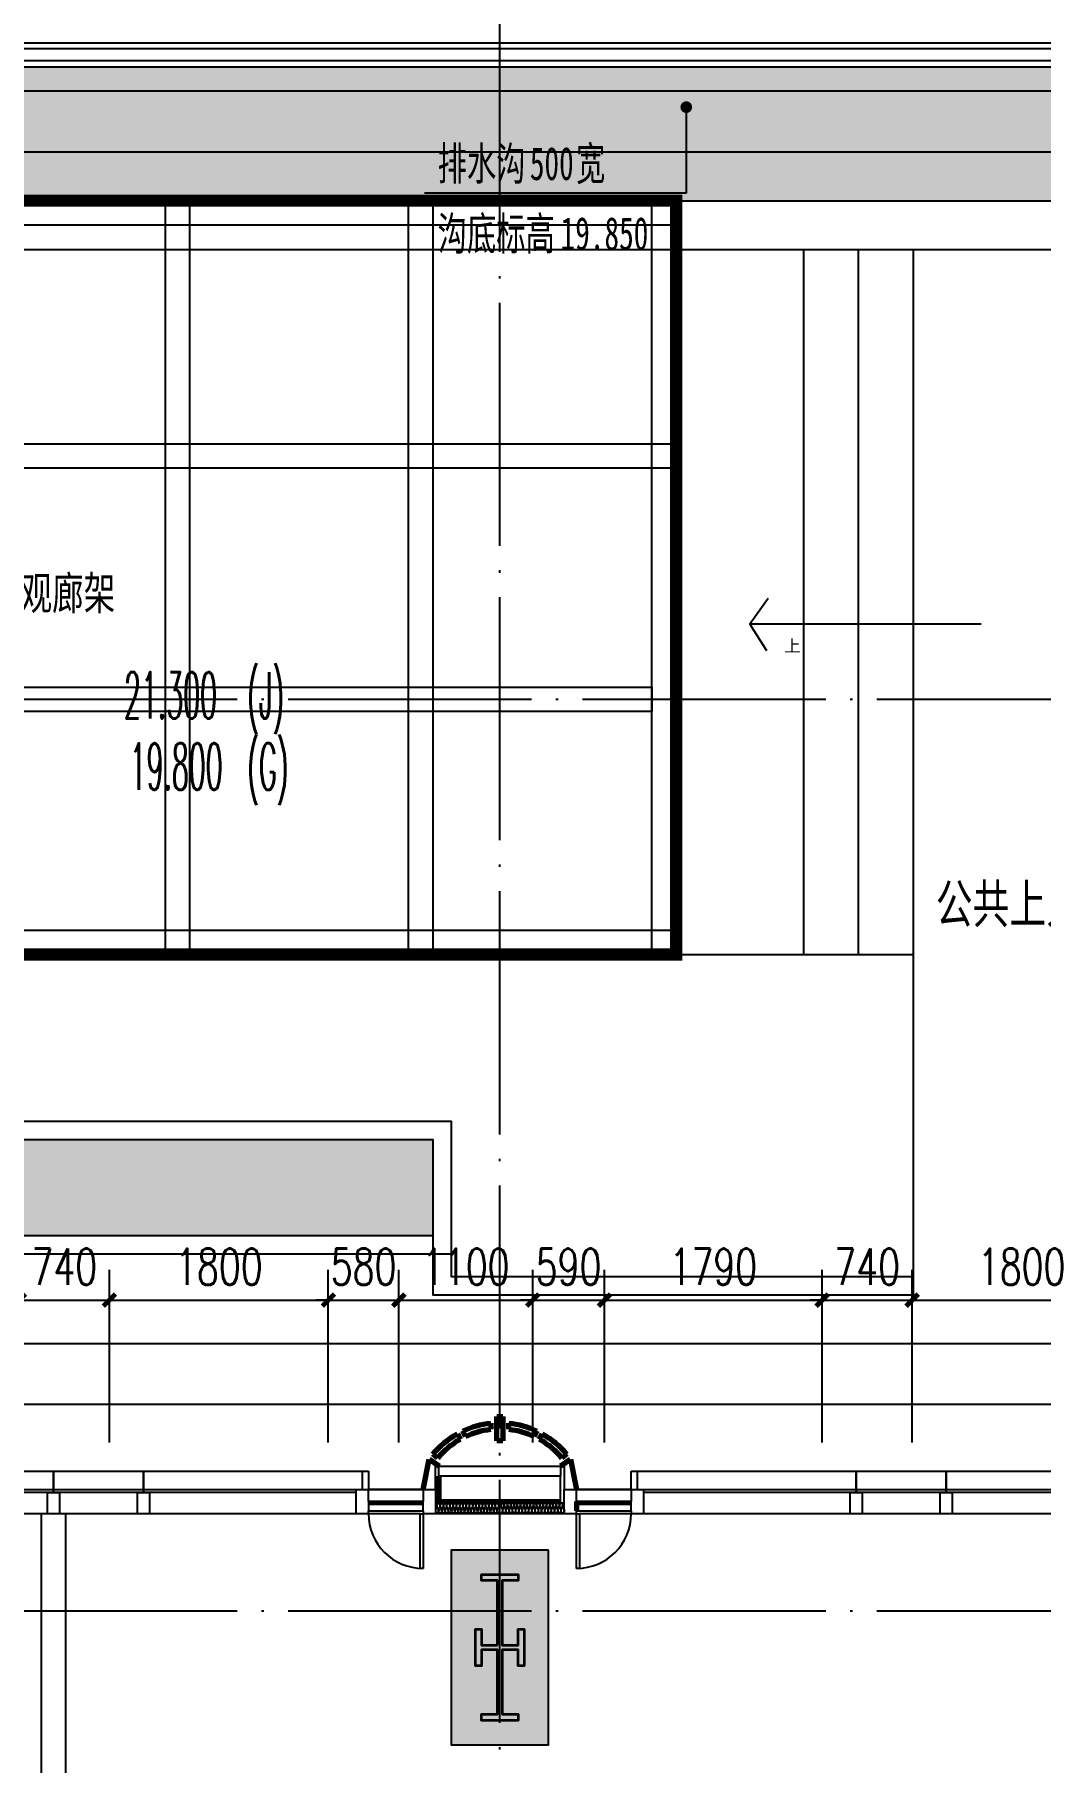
# Model space of a CAD drawing. Header units: millimetres. Extents: x 11476074 to 24729458, y -1239991 to 2813188.
# Drawn here: x 12567572 to 12575841, y 405867 to 420080 of the extents above; entities that cross this region are included whole.
import ezdxf

# ---------------------------------------------------------------- set-up
doc = ezdxf.new("R2010")
doc.units = ezdxf.units.MM
doc.header["$LTSCALE"] = 1000
doc.linetypes.add('DOTE', pattern=[2.42, 2, -0.2, 0.02, -0.2])
for name, color, linetype in [('20220819景观提资', 11, 'Continuous'), ('A-ANNO-DIMS', 3, 'Continuous'), ('A-ANNO-TEXT', 7, 'Continuous'), ('A-AXIS', 18, 'DOTE'), ('A-DETL-0001', 1, 'Continuous'), ('A-GLAZ', 4, 'Continuous'), ('A-WALL', 5, 'Continuous'), ('AXIS', 3, 'Continuous'), ('G-RCZ-CONLine', 5, 'Continuous'), ('HZHZNEWPLOTLAYER#@$TT', 7, 'Continuous'), ('PUB_HATCH', 8, 'Continuous'), ('PUB_TEXT', 7, 'Continuous'), ('排水沟', 133, 'Continuous')]:
    doc.layers.add(name, color=color, linetype=linetype)
for name, color, linetype, lineweight in [('A-GENM', 2, 'Continuous', 70), ('A-GENM-PROJ', 2, 'Continuous', 25), ('A-GLAZ-PROJ', 2, 'Continuous', 25), ('钢柱', 51, 'Continuous', 35)]:
    doc.layers.add(name, color=color, linetype=linetype, lineweight=lineweight)
doc.styles.add('_TCH_DIM', font='SIMPLEX.shx', dxfattribs={"width": 0.6, "bigfont": 'GBCBIG.shx'})
doc.styles.add('_TCH_DIM_T3', font='SIMPLEX', dxfattribs={"width": 0.705882, "bigfont": 'GBCBIG'})
doc.styles.add('Microsoft YaHei', font='', dxfattribs={"height": 500})
doc.styles.add('TITXV', font='', dxfattribs={"width": 0.7})
doc.styles.add('宋体', font='', dxfattribs={"width": 0.65})
doc.styles.get('Microsoft YaHei').set_extended_font_data('Microsoft YaHei')
doc.styles.get('TITXV').set_extended_font_data('SimSun')
doc.styles.get('宋体').set_extended_font_data('SimSun')
doc.dimstyles.new('_TCH_ARCH&&100', dxfattribs={"dimtxt": 297.5, "dimasz": 100, "dimexe": 250, "dimexo": 300, "dimgap": 126.25, "dimtad": 1, "dimdec": 0, "dimzin": 0, "dimdsep": 46, "dimtxsty": '_TCH_DIM_T3', "dimblk": 'ARCHTICK', "dimcen": 0.09, "dimclrt": 7, "dimazin": 2, "dimtfac": 1, "dimtdec": 0, "dimtix": 1, "dimtmove": 2, "dimatfit": 3, "dimfxl": 0, "dimtolj": 1, "dimtzin": 0, "dimarcsym": 0})

# ---------------------------------------------------------------- blocks, each defined once
blk = doc.blocks.new('_ArchTick')
at = {"color": 0, "linetype": 'ByBlock', "const_width": 0.4}
blk.add_lwpolyline([(-0.5, -0.5), (0.5, 0.5)], dxfattribs=at)
blk = doc.blocks.new('*D5862')
at = {"layer": 'A-ANNO-DIMS', "color": 0, "lineweight": -2, "transparency": 16777216}
for p, q in [((12567727, 710904), (12567727, 712326)), ((12568467, 710904), (12568467, 712326)), ((12567727, 712076), (12567627, 712076)), ((12567727, 712076), (12568467, 712076)), ((12568467, 712076), (12568567, 712076))]:
    blk.add_line(p, q, dxfattribs=at)
at = {"layer": 'Defpoints', "color": 0, "transparency": 16777216}
for p in [(12568467, 712076), (12567727, 710604), (12568467, 710604)]:
    blk.add_point(p, dxfattribs=at)
at = {"layer": 'A-ANNO-DIMS', "color": 0, "lineweight": -2, "transparency": 16777216, "xscale": 100, "yscale": 100, "zscale": 100}
blk.add_blockref('_ArchTick', (12567727, 712076), dxfattribs=at)
at = {"layer": 'A-ANNO-DIMS', "color": 0, "lineweight": -2, "transparency": 16777216, "xscale": 100, "yscale": 100, "zscale": 100, "rotation": 180}
blk.add_blockref('_ArchTick', (12568467, 712076), dxfattribs=at)
at = {"layer": 'A-ANNO-DIMS', "color": 7, "transparency": 16777216, "insert": (12568097, 712351), "char_height": 297.5, "attachment_point": 5, "style": '_TCH_DIM_T3'}
blk.add_mtext('\\A1;740', dxfattribs=at)
blk = doc.blocks.new('*D5863')
at = {"layer": 'A-ANNO-DIMS', "color": 0, "lineweight": -2, "transparency": 16777216}
for p, q in [((12568467, 710904), (12568467, 712326)), ((12570267, 710904), (12570267, 712326)), ((12568467, 712076), (12570267, 712076))]:
    blk.add_line(p, q, dxfattribs=at)
at = {"layer": 'Defpoints', "color": 0, "transparency": 16777216}
for p in [(12570267, 712076), (12568467, 710604), (12570267, 710604)]:
    blk.add_point(p, dxfattribs=at)
at = {"layer": 'A-ANNO-DIMS', "color": 0, "lineweight": -2, "transparency": 16777216, "xscale": 100, "yscale": 100, "zscale": 100, "rotation": 180}
blk.add_blockref('_ArchTick', (12568467, 712076), dxfattribs=at)
at = {"layer": 'A-ANNO-DIMS', "color": 0, "lineweight": -2, "transparency": 16777216, "xscale": 100, "yscale": 100, "zscale": 100}
blk.add_blockref('_ArchTick', (12570267, 712076), dxfattribs=at)
at = {"layer": 'A-ANNO-DIMS', "color": 7, "transparency": 16777216, "insert": (12569367, 712351), "char_height": 297.5, "attachment_point": 5, "style": '_TCH_DIM_T3'}
blk.add_mtext('\\A1;1800', dxfattribs=at)
blk = doc.blocks.new('*D5864')
at = {"layer": 'A-ANNO-DIMS', "color": 0, "lineweight": -2, "transparency": 16777216}
for p, q in [((12570267, 710904), (12570267, 712326)), ((12570847, 710904), (12570847, 712326)), ((12570267, 712076), (12570167, 712076)), ((12570267, 712076), (12570847, 712076)), ((12570847, 712076), (12570947, 712076))]:
    blk.add_line(p, q, dxfattribs=at)
at = {"layer": 'Defpoints', "color": 0, "transparency": 16777216}
for p in [(12570847, 712076), (12570267, 710604), (12570847, 710604)]:
    blk.add_point(p, dxfattribs=at)
at = {"layer": 'A-ANNO-DIMS', "color": 0, "lineweight": -2, "transparency": 16777216, "xscale": 100, "yscale": 100, "zscale": 100}
blk.add_blockref('_ArchTick', (12570267, 712076), dxfattribs=at)
at = {"layer": 'A-ANNO-DIMS', "color": 0, "lineweight": -2, "transparency": 16777216, "xscale": 100, "yscale": 100, "zscale": 100, "rotation": 180}
blk.add_blockref('_ArchTick', (12570847, 712076), dxfattribs=at)
at = {"layer": 'A-ANNO-DIMS', "color": 7, "transparency": 16777216, "insert": (12570557, 712351), "char_height": 297.5, "attachment_point": 5, "style": '_TCH_DIM_T3'}
blk.add_mtext('\\A1;580', dxfattribs=at)
blk = doc.blocks.new('*D5865')
at = {"layer": 'A-ANNO-DIMS', "color": 0, "lineweight": -2, "transparency": 16777216}
for p, q in [((12570847, 710904), (12570847, 712326)), ((12571947, 710904), (12571947, 712326)), ((12570847, 712076), (12571947, 712076))]:
    blk.add_line(p, q, dxfattribs=at)
at = {"layer": 'Defpoints', "color": 0, "transparency": 16777216}
for p in [(12571947, 712076), (12570847, 710604), (12571947, 710604)]:
    blk.add_point(p, dxfattribs=at)
at = {"layer": 'A-ANNO-DIMS', "color": 0, "lineweight": -2, "transparency": 16777216, "xscale": 100, "yscale": 100, "zscale": 100, "rotation": 180}
blk.add_blockref('_ArchTick', (12570847, 712076), dxfattribs=at)
at = {"layer": 'A-ANNO-DIMS', "color": 0, "lineweight": -2, "transparency": 16777216, "xscale": 100, "yscale": 100, "zscale": 100}
blk.add_blockref('_ArchTick', (12571947, 712076), dxfattribs=at)
at = {"layer": 'A-ANNO-DIMS', "color": 7, "transparency": 16777216, "insert": (12571397, 712351), "char_height": 297.5, "attachment_point": 5, "style": '_TCH_DIM_T3'}
blk.add_mtext('\\A1;1100', dxfattribs=at)
blk = doc.blocks.new('*D5866')
at = {"layer": 'A-ANNO-DIMS', "color": 0, "lineweight": -2, "transparency": 16777216}
for p, q in [((12571947, 710904), (12571947, 712326)), ((12572537, 710904), (12572537, 712326)), ((12571947, 712076), (12571847, 712076)), ((12571947, 712076), (12572537, 712076)), ((12572537, 712076), (12572637, 712076))]:
    blk.add_line(p, q, dxfattribs=at)
at = {"layer": 'Defpoints', "color": 0, "transparency": 16777216}
for p in [(12572537, 712076), (12571947, 710604), (12572537, 710604)]:
    blk.add_point(p, dxfattribs=at)
at = {"layer": 'A-ANNO-DIMS', "color": 0, "lineweight": -2, "transparency": 16777216, "xscale": 100, "yscale": 100, "zscale": 100}
blk.add_blockref('_ArchTick', (12571947, 712076), dxfattribs=at)
at = {"layer": 'A-ANNO-DIMS', "color": 0, "lineweight": -2, "transparency": 16777216, "xscale": 100, "yscale": 100, "zscale": 100, "rotation": 180}
blk.add_blockref('_ArchTick', (12572537, 712076), dxfattribs=at)
at = {"layer": 'A-ANNO-DIMS', "color": 7, "transparency": 16777216, "insert": (12572242, 712351), "char_height": 297.5, "attachment_point": 5, "style": '_TCH_DIM_T3'}
blk.add_mtext('\\A1;590', dxfattribs=at)
blk = doc.blocks.new('*D5867')
at = {"layer": 'A-ANNO-DIMS', "color": 0, "lineweight": -2, "transparency": 16777216}
for p, q in [((12572537, 710904), (12572537, 712326)), ((12574327, 710904), (12574327, 712326)), ((12572537, 712076), (12574327, 712076))]:
    blk.add_line(p, q, dxfattribs=at)
at = {"layer": 'Defpoints', "color": 0, "transparency": 16777216}
for p in [(12574327, 712076), (12572537, 710604), (12574327, 710604)]:
    blk.add_point(p, dxfattribs=at)
at = {"layer": 'A-ANNO-DIMS', "color": 0, "lineweight": -2, "transparency": 16777216, "xscale": 100, "yscale": 100, "zscale": 100, "rotation": 180}
blk.add_blockref('_ArchTick', (12572537, 712076), dxfattribs=at)
at = {"layer": 'A-ANNO-DIMS', "color": 0, "lineweight": -2, "transparency": 16777216, "xscale": 100, "yscale": 100, "zscale": 100}
blk.add_blockref('_ArchTick', (12574327, 712076), dxfattribs=at)
at = {"layer": 'A-ANNO-DIMS', "color": 7, "transparency": 16777216, "insert": (12573432, 712351), "char_height": 297.5, "attachment_point": 5, "style": '_TCH_DIM_T3'}
blk.add_mtext('\\A1;1790', dxfattribs=at)
blk = doc.blocks.new('*D5868')
at = {"layer": 'A-ANNO-DIMS', "color": 0, "lineweight": -2, "transparency": 16777216}
for p, q in [((12574327, 710904), (12574327, 712326)), ((12575067, 710904), (12575067, 712326)), ((12574327, 712076), (12574227, 712076)), ((12574327, 712076), (12575067, 712076)), ((12575067, 712076), (12575167, 712076))]:
    blk.add_line(p, q, dxfattribs=at)
at = {"layer": 'Defpoints', "color": 0, "transparency": 16777216}
for p in [(12575067, 712076), (12574327, 710604), (12575067, 710604)]:
    blk.add_point(p, dxfattribs=at)
at = {"layer": 'A-ANNO-DIMS', "color": 0, "lineweight": -2, "transparency": 16777216, "xscale": 100, "yscale": 100, "zscale": 100}
blk.add_blockref('_ArchTick', (12574327, 712076), dxfattribs=at)
at = {"layer": 'A-ANNO-DIMS', "color": 0, "lineweight": -2, "transparency": 16777216, "xscale": 100, "yscale": 100, "zscale": 100, "rotation": 180}
blk.add_blockref('_ArchTick', (12575067, 712076), dxfattribs=at)
at = {"layer": 'A-ANNO-DIMS', "color": 7, "transparency": 16777216, "insert": (12574697, 712351), "char_height": 297.5, "attachment_point": 5, "style": '_TCH_DIM_T3'}
blk.add_mtext('\\A1;740', dxfattribs=at)
blk = doc.blocks.new('*D5869')
at = {"layer": 'A-ANNO-DIMS', "color": 0, "lineweight": -2, "transparency": 16777216}
for p, q in [((12575067, 710904), (12575067, 712326)), ((12576867, 710904), (12576867, 712326)), ((12575067, 712076), (12576867, 712076))]:
    blk.add_line(p, q, dxfattribs=at)
at = {"layer": 'Defpoints', "color": 0, "transparency": 16777216}
for p in [(12576867, 712076), (12575067, 710604), (12576867, 710604)]:
    blk.add_point(p, dxfattribs=at)
at = {"layer": 'A-ANNO-DIMS', "color": 0, "lineweight": -2, "transparency": 16777216, "xscale": 100, "yscale": 100, "zscale": 100, "rotation": 180}
blk.add_blockref('_ArchTick', (12575067, 712076), dxfattribs=at)
at = {"layer": 'A-ANNO-DIMS', "color": 0, "lineweight": -2, "transparency": 16777216, "xscale": 100, "yscale": 100, "zscale": 100}
blk.add_blockref('_ArchTick', (12576867, 712076), dxfattribs=at)
at = {"layer": 'A-ANNO-DIMS', "color": 7, "transparency": 16777216, "insert": (12575967, 712351), "char_height": 297.5, "attachment_point": 5, "style": '_TCH_DIM_T3'}
blk.add_mtext('\\A1;1800', dxfattribs=at)
blk = doc.blocks.new('FO-Exterior Column FULL - FO-Exterior Column FULL-4205893-850_L52 HOTEL')
at = {"layer": 'A-GENM'}
for p, q in [((630, 100), (630, 175)), ((-630, 0), (-580, -249)), ((-500, 110), (-500, 100)), ((-500, -110), (-500, 110)), ((-500, 100), (500, 100)), ((580, -249), (630, 0)), ((-580, -249), (-502, -194)), ((-511, -258), (-550, -289)), ((502, -194), (580, -249)), ((550, -289), (511, -258)), ((-348, -458), (-324, -414)), ((25, -400), (-25, -400)), ((-25, -400), (-25, -600)), ((25, -600), (25, -400)), ((324, -414), (348, -458)), ((-283, -436), (-304, -481)), ((-75, -545), (-75, -495)), ((75, -495), (75, -545)), ((304, -481), (283, -436)), ((-25, -600), (25, -600))]:
    blk.add_line(p, q, dxfattribs=at)
for centre, radius, start, end in [((0, 162), 661, 219.3893, 240.6554), ((-505, -190), 5, 305.3214, 316.3661), ((-505, -190), 5, 349.0665, 0), ((0, 162), 661, 299.3446, 320.6107), ((0, 162), 711, 219.3894, 240.6554), ((0, 162), 711, 299.3446, 320.6106), ((0, 162), 711, 244.6842, 263.943), ((0, 162), 661, 244.6842, 263.483), ((0, 162), 661, 276.517, 295.3158), ((0, 162), 711, 276.057, 295.3158)]:
    blk.add_arc(centre, radius, start, end, dxfattribs=at)
blk = doc.blocks.new('FO-Vision _ Louver_updated - 150 Spacing -HOTEL 1000 SPAN-4956676-850_L52 HOTEL')
at = {"layer": 'A-GENM-PROJ'}
blk.add_line((675, 0), (1125, 0), dxfattribs=at)
at = {"layer": 'A-GLAZ'}
for p, q in [((675, 150), (625, 150)), ((625, 150), (625, 0)), ((675, 0), (675, 150)), ((625, 0), (-1175, 0)), ((-1175, 0), (-1175, -25)), ((-1125, -25), (-1175, -25)), ((-1175, -25), (575, -25)), ((1125, -105), (675, -105)), ((675, -125), (1125, -125))]:
    blk.add_line(p, q, dxfattribs=at)
at = {"layer": 'A-GLAZ-PROJ'}
for p, q in [((-1175, 0), (-1175, 150)), ((625, 150), (-1175, 150)), ((-1125, -200), (575, -200))]:
    blk.add_line(p, q, dxfattribs=at)
blk = doc.blocks.new('FO-Vision Panels - 1000 spandrel-4496464-850_L52 HOTEL')
at = {"layer": 'A-GLAZ'}
for p, q in [((-370, 25), (-320, 25)), ((370, 25), (-370, 25)), ((-370, 25), (-370, 0)), ((-370, 0), (370, 0)), ((320, 25), (370, 25)), ((370, 0), (370, 25))]:
    blk.add_line(p, q, dxfattribs=at)
at = {"layer": 'A-GLAZ-PROJ'}
for p, q in [((320, 200), (-320, 200)), ((-370, -150), (-370, 0)), ((370, 0), (370, -150)), ((-370, -150), (370, -150))]:
    blk.add_line(p, q, dxfattribs=at)
blk = doc.blocks.new('FO-Vision _ Louver_updated - 150 Spacing -HOTEL 1000 SPAN-4956731-850_L52 HOTEL')
at = {"layer": 'A-GENM-PROJ'}
blk.add_line((1125, 0), (675, 0), dxfattribs=at)
at = {"layer": 'A-GLAZ'}
for p, q in [((-1175, 25), (-1125, 25)), ((575, 25), (-1175, 25)), ((-1175, 25), (-1175, 0)), ((-1175, 0), (625, 0)), ((625, 0), (625, -150)), ((1125, 125), (675, 125)), ((675, 105), (1125, 105)), ((675, -150), (675, 0)), ((625, -150), (675, -150))]:
    blk.add_line(p, q, dxfattribs=at)
at = {"layer": 'A-GLAZ-PROJ'}
for p, q in [((575, 200), (-1125, 200)), ((-1175, -150), (-1175, 0)), ((-1175, -150), (625, -150))]:
    blk.add_line(p, q, dxfattribs=at)
blk = doc.blocks.new('GP_POLY FOSHAN_SHELL_rvt-2-200_L05-13_ 16-25')
at = {"layer": 'A-DETL-0001'}
for p, q in [((-49130, 61500), (-49130, 61713)), ((-49130, 61713), (-49100, 61692)), ((-49100, 61692), (-49100, 61690)), ((-49100, 61610), (-49100, 61690)), ((-49100, 61690), (-48600, 61690)), ((-48600, 61690), (-48100, 61690)), ((-48100, 61692), (-48070, 61713)), ((-48100, 61690), (-48100, 61692)), ((-48100, 61690), (-48100, 61610)), ((-48070, 61713), (-48070, 61500)), ((-48600, 61610), (-49100, 61610)), ((-49100, 61610), (-49100, 61390)), ((-48100, 61610), (-48600, 61610)), ((-48100, 61390), (-48100, 61610)), ((-52320, 61300), (-52320, 61475)), ((-52320, 61475), (-52220, 61475)), ((-52220, 61475), (-52220, 61300)), ((-51580, 61475), (-51480, 61475)), ((-51580, 61300), (-51580, 61475)), ((-51480, 61475), (-51480, 61300)), ((-49780, 61500), (-49680, 61500)), ((-49780, 61300), (-49780, 61500)), ((-49680, 61400), (-49680, 61500)), ((-49680, 61500), (-49230, 61500)), ((-49680, 61400), (-49680, 61325)), ((-49230, 61400), (-49680, 61400)), ((-49230, 61500), (-49130, 61500)), ((-49230, 61500), (-49230, 61400)), ((-49230, 61325), (-49230, 61400)), ((-49130, 61500), (-49130, 61300)), ((-48070, 61300), (-48070, 61500)), ((-48070, 61500), (-47970, 61500)), ((-47970, 61400), (-47970, 61500)), ((-47970, 61500), (-47520, 61500)), ((-47970, 61400), (-47970, 61325)), ((-47520, 61400), (-47970, 61400)), ((-47520, 61500), (-47420, 61500)), ((-47520, 61500), (-47520, 61400)), ((-47520, 61325), (-47520, 61400)), ((-47420, 61500), (-47420, 61300)), ((-45720, 61300), (-45720, 61475)), ((-45720, 61475), (-45620, 61475)), ((-45620, 61475), (-45620, 61300)), ((-44980, 61475), (-44880, 61475)), ((-44980, 61300), (-44980, 61475)), ((-44880, 61475), (-44880, 61300)), ((-52220, 61300), (-52320, 61300)), ((-51480, 61300), (-51580, 61300)), ((-49680, 61300), (-49780, 61300)), ((-49680, 61325), (-49230, 61325)), ((-49680, 61300), (-49680, 61325)), ((-49255, 61300), (-49680, 61300)), ((-49255, 60850), (-49255, 61300)), ((-49255, 61300), (-49230, 61300)), ((-49230, 61325), (-49230, 61300)), ((-49230, 61300), (-49230, 60850)), ((-49130, 61300), (-49230, 61300)), ((-49130, 61390), (-48600, 61390)), ((-48600, 61300), (-49130, 61300)), ((-48600, 61390), (-48070, 61390)), ((-48070, 61300), (-48600, 61300)), ((-47970, 61300), (-48070, 61300)), ((-47970, 61300), (-47970, 61325)), ((-47970, 61325), (-47520, 61325)), ((-47970, 60850), (-47970, 61300)), ((-47970, 61300), (-47945, 61300)), ((-47520, 61300), (-47945, 61300)), ((-47945, 61300), (-47945, 60850)), ((-47520, 61325), (-47520, 61300)), ((-47420, 61300), (-47520, 61300)), ((-45620, 61300), (-45720, 61300)), ((-44880, 61300), (-44980, 61300)), ((-49230, 60850), (-49255, 60850)), ((-47945, 60850), (-47970, 60850))]:
    blk.add_line(p, q, dxfattribs=at)
for centre, start, end in [((-49230, 61300), 180, 269.9851), ((-47970, 61300), 270.0149, 0)]:
    blk.add_arc(centre, 450, start, end, dxfattribs=at)
for points in [[(-49130, 61385), (-49124, 61385), (-49117, 61378), (-49117, 61372)], [(-49117, 61372), (-49117, 61353), (-49130, 61337), (-49130, 61318)], [(-49130, 61318), (-49130, 61312), (-49117, 61298), (-49103, 61312), (-49103, 61318)], [(-49117, 61372), (-49117, 61378), (-49103, 61392), (-49090, 61378), (-49090, 61372)], [(-49103, 61318), (-49103, 61337), (-49117, 61353), (-49117, 61372)], [(-49090, 61372), (-49090, 61353), (-49103, 61337), (-49103, 61318)], [(-49103, 61318), (-49103, 61312), (-49090, 61298), (-49077, 61312), (-49077, 61318)], [(-49090, 61372), (-49090, 61378), (-49077, 61392), (-49063, 61378), (-49063, 61372)], [(-49077, 61318), (-49077, 61337), (-49090, 61353), (-49090, 61372)], [(-49063, 61372), (-49063, 61353), (-49077, 61337), (-49077, 61318)], [(-49077, 61318), (-49077, 61312), (-49063, 61298), (-49050, 61312), (-49050, 61318)], [(-49063, 61372), (-49063, 61378), (-49050, 61392), (-49037, 61378), (-49037, 61372)], [(-49050, 61318), (-49050, 61337), (-49063, 61353), (-49063, 61372)], [(-49037, 61372), (-49037, 61353), (-49050, 61337), (-49050, 61318)], [(-49050, 61318), (-49050, 61312), (-49037, 61298), (-49023, 61312), (-49023, 61318)], [(-49037, 61372), (-49037, 61378), (-49023, 61392), (-49010, 61378), (-49010, 61372)], [(-49023, 61318), (-49023, 61337), (-49037, 61353), (-49037, 61372)], [(-49010, 61372), (-49010, 61353), (-49023, 61337), (-49023, 61318)], [(-49023, 61318), (-49023, 61312), (-49010, 61298), (-48997, 61312), (-48997, 61318)], [(-49010, 61372), (-49010, 61378), (-48997, 61392), (-48983, 61378), (-48983, 61372)], [(-48997, 61318), (-48997, 61337), (-49010, 61353), (-49010, 61372)], [(-48983, 61372), (-48983, 61353), (-48997, 61337), (-48997, 61318)], [(-48997, 61318), (-48997, 61312), (-48983, 61298), (-48970, 61312), (-48970, 61318)], [(-48983, 61372), (-48983, 61378), (-48970, 61392), (-48957, 61378), (-48957, 61372)], [(-48970, 61318), (-48970, 61337), (-48983, 61353), (-48983, 61372)], [(-48957, 61372), (-48957, 61353), (-48970, 61337), (-48970, 61318)], [(-48970, 61318), (-48970, 61312), (-48957, 61298), (-48943, 61312), (-48943, 61318)], [(-48957, 61372), (-48957, 61378), (-48943, 61392), (-48930, 61378), (-48930, 61372)], [(-48943, 61318), (-48943, 61337), (-48957, 61353), (-48957, 61372)], [(-48930, 61372), (-48930, 61353), (-48943, 61337), (-48943, 61318)], [(-48943, 61318), (-48943, 61312), (-48930, 61298), (-48917, 61312), (-48917, 61318)], [(-48930, 61372), (-48930, 61378), (-48917, 61392), (-48903, 61378), (-48903, 61372)], [(-48917, 61318), (-48917, 61337), (-48930, 61353), (-48930, 61372)], [(-48903, 61372), (-48903, 61353), (-48917, 61337), (-48917, 61318)], [(-48917, 61318), (-48917, 61312), (-48903, 61298), (-48890, 61312), (-48890, 61318)], [(-48903, 61372), (-48903, 61378), (-48890, 61392), (-48877, 61378), (-48877, 61372)], [(-48890, 61318), (-48890, 61337), (-48903, 61353), (-48903, 61372)], [(-48877, 61372), (-48877, 61353), (-48890, 61337), (-48890, 61318)], [(-48890, 61318), (-48890, 61312), (-48877, 61298), (-48863, 61312), (-48863, 61318)], [(-48877, 61372), (-48877, 61378), (-48863, 61392), (-48850, 61378), (-48850, 61372)], [(-48863, 61318), (-48863, 61337), (-48877, 61353), (-48877, 61372)], [(-48850, 61372), (-48850, 61353), (-48863, 61337), (-48863, 61318)], [(-48863, 61318), (-48863, 61312), (-48850, 61298), (-48837, 61312), (-48837, 61318)], [(-48850, 61372), (-48850, 61378), (-48837, 61392), (-48823, 61378), (-48823, 61372)], [(-48837, 61318), (-48837, 61337), (-48850, 61353), (-48850, 61372)], [(-48823, 61372), (-48823, 61353), (-48837, 61337), (-48837, 61318)], [(-48837, 61318), (-48837, 61312), (-48823, 61298), (-48810, 61312), (-48810, 61318)], [(-48823, 61372), (-48823, 61378), (-48810, 61392), (-48797, 61378), (-48797, 61372)], [(-48810, 61318), (-48810, 61337), (-48823, 61353), (-48823, 61372)], [(-48797, 61372), (-48797, 61353), (-48810, 61337), (-48810, 61318)], [(-48810, 61318), (-48810, 61312), (-48797, 61298), (-48783, 61312), (-48783, 61318)], [(-48797, 61372), (-48797, 61378), (-48783, 61392), (-48770, 61378), (-48770, 61372)], [(-48783, 61318), (-48783, 61337), (-48797, 61353), (-48797, 61372)], [(-48770, 61372), (-48770, 61353), (-48783, 61337), (-48783, 61318)], [(-48783, 61318), (-48783, 61312), (-48770, 61298), (-48757, 61312), (-48757, 61318)], [(-48770, 61372), (-48770, 61378), (-48757, 61392), (-48743, 61378), (-48743, 61372)], [(-48757, 61318), (-48757, 61337), (-48770, 61353), (-48770, 61372)], [(-48743, 61372), (-48743, 61353), (-48757, 61337), (-48757, 61318)], [(-48757, 61318), (-48757, 61312), (-48743, 61298), (-48730, 61312), (-48730, 61318)], [(-48743, 61372), (-48743, 61378), (-48730, 61392), (-48717, 61378), (-48717, 61372)], [(-48730, 61318), (-48730, 61337), (-48743, 61353), (-48743, 61372)], [(-48717, 61372), (-48717, 61353), (-48730, 61337), (-48730, 61318)], [(-48730, 61318), (-48730, 61312), (-48717, 61298), (-48703, 61312), (-48703, 61318)], [(-48717, 61372), (-48717, 61378), (-48703, 61392), (-48690, 61378), (-48690, 61372)], [(-48703, 61318), (-48703, 61337), (-48717, 61353), (-48717, 61372)], [(-48690, 61372), (-48690, 61353), (-48703, 61337), (-48703, 61318)], [(-48703, 61318), (-48703, 61312), (-48690, 61298), (-48677, 61312), (-48677, 61318)], [(-48690, 61372), (-48690, 61378), (-48677, 61392), (-48663, 61378), (-48663, 61372)], [(-48677, 61318), (-48677, 61337), (-48690, 61353), (-48690, 61372)], [(-48663, 61372), (-48663, 61353), (-48677, 61337), (-48677, 61318)], [(-48677, 61318), (-48677, 61312), (-48663, 61298), (-48650, 61312), (-48650, 61318)], [(-48663, 61372), (-48663, 61378), (-48650, 61392), (-48637, 61378), (-48637, 61372)], [(-48650, 61318), (-48650, 61337), (-48663, 61353), (-48663, 61372)], [(-48637, 61372), (-48637, 61353), (-48650, 61337), (-48650, 61318)], [(-48650, 61318), (-48650, 61312), (-48637, 61298), (-48623, 61312), (-48623, 61318)], [(-48637, 61372), (-48637, 61378), (-48623, 61392), (-48610, 61378), (-48610, 61372)], [(-48623, 61318), (-48623, 61337), (-48637, 61353), (-48637, 61372)], [(-48610, 61372), (-48610, 61353), (-48623, 61337), (-48623, 61318)], [(-48623, 61318), (-48623, 61312), (-48616, 61305), (-48610, 61305)], [(-48563, 61372), (-48563, 61378), (-48577, 61392), (-48590, 61378), (-48590, 61372)], [(-48590, 61372), (-48590, 61353), (-48577, 61337), (-48577, 61318)], [(-48577, 61318), (-48577, 61312), (-48584, 61305), (-48590, 61305)], [(-48577, 61318), (-48577, 61337), (-48563, 61353), (-48563, 61372)], [(-48550, 61318), (-48550, 61312), (-48563, 61298), (-48577, 61312), (-48577, 61318)], [(-48537, 61372), (-48537, 61378), (-48550, 61392), (-48563, 61378), (-48563, 61372)], [(-48563, 61372), (-48563, 61353), (-48550, 61337), (-48550, 61318)], [(-48550, 61318), (-48550, 61337), (-48537, 61353), (-48537, 61372)], [(-48523, 61318), (-48523, 61312), (-48537, 61298), (-48550, 61312), (-48550, 61318)], [(-48510, 61372), (-48510, 61378), (-48523, 61392), (-48537, 61378), (-48537, 61372)], [(-48537, 61372), (-48537, 61353), (-48523, 61337), (-48523, 61318)], [(-48523, 61318), (-48523, 61337), (-48510, 61353), (-48510, 61372)], [(-48497, 61318), (-48497, 61312), (-48510, 61298), (-48523, 61312), (-48523, 61318)], [(-48483, 61372), (-48483, 61378), (-48497, 61392), (-48510, 61378), (-48510, 61372)], [(-48510, 61372), (-48510, 61353), (-48497, 61337), (-48497, 61318)], [(-48497, 61318), (-48497, 61337), (-48483, 61353), (-48483, 61372)], [(-48470, 61318), (-48470, 61312), (-48483, 61298), (-48497, 61312), (-48497, 61318)], [(-48457, 61372), (-48457, 61378), (-48470, 61392), (-48483, 61378), (-48483, 61372)], [(-48483, 61372), (-48483, 61353), (-48470, 61337), (-48470, 61318)], [(-48470, 61318), (-48470, 61337), (-48457, 61353), (-48457, 61372)], [(-48443, 61318), (-48443, 61312), (-48457, 61298), (-48470, 61312), (-48470, 61318)], [(-48430, 61372), (-48430, 61378), (-48443, 61392), (-48457, 61378), (-48457, 61372)], [(-48457, 61372), (-48457, 61353), (-48443, 61337), (-48443, 61318)], [(-48443, 61318), (-48443, 61337), (-48430, 61353), (-48430, 61372)], [(-48417, 61318), (-48417, 61312), (-48430, 61298), (-48443, 61312), (-48443, 61318)], [(-48403, 61372), (-48403, 61378), (-48417, 61392), (-48430, 61378), (-48430, 61372)], [(-48430, 61372), (-48430, 61353), (-48417, 61337), (-48417, 61318)], [(-48417, 61318), (-48417, 61337), (-48403, 61353), (-48403, 61372)], [(-48390, 61318), (-48390, 61312), (-48403, 61298), (-48417, 61312), (-48417, 61318)], [(-48377, 61372), (-48377, 61378), (-48390, 61392), (-48403, 61378), (-48403, 61372)], [(-48403, 61372), (-48403, 61353), (-48390, 61337), (-48390, 61318)], [(-48390, 61318), (-48390, 61337), (-48377, 61353), (-48377, 61372)], [(-48363, 61318), (-48363, 61312), (-48377, 61298), (-48390, 61312), (-48390, 61318)], [(-48350, 61372), (-48350, 61378), (-48363, 61392), (-48377, 61378), (-48377, 61372)], [(-48377, 61372), (-48377, 61353), (-48363, 61337), (-48363, 61318)], [(-48363, 61318), (-48363, 61337), (-48350, 61353), (-48350, 61372)], [(-48337, 61318), (-48337, 61312), (-48350, 61298), (-48363, 61312), (-48363, 61318)], [(-48323, 61372), (-48323, 61378), (-48337, 61392), (-48350, 61378), (-48350, 61372)], [(-48350, 61372), (-48350, 61353), (-48337, 61337), (-48337, 61318)], [(-48337, 61318), (-48337, 61337), (-48323, 61353), (-48323, 61372)], [(-48310, 61318), (-48310, 61312), (-48323, 61298), (-48337, 61312), (-48337, 61318)], [(-48297, 61372), (-48297, 61378), (-48310, 61392), (-48323, 61378), (-48323, 61372)], [(-48323, 61372), (-48323, 61353), (-48310, 61337), (-48310, 61318)], [(-48310, 61318), (-48310, 61337), (-48297, 61353), (-48297, 61372)], [(-48283, 61318), (-48283, 61312), (-48297, 61298), (-48310, 61312), (-48310, 61318)], [(-48270, 61372), (-48270, 61378), (-48283, 61392), (-48297, 61378), (-48297, 61372)], [(-48297, 61372), (-48297, 61353), (-48283, 61337), (-48283, 61318)], [(-48283, 61318), (-48283, 61337), (-48270, 61353), (-48270, 61372)], [(-48257, 61318), (-48257, 61312), (-48270, 61298), (-48283, 61312), (-48283, 61318)], [(-48243, 61372), (-48243, 61378), (-48257, 61392), (-48270, 61378), (-48270, 61372)], [(-48270, 61372), (-48270, 61353), (-48257, 61337), (-48257, 61318)], [(-48257, 61318), (-48257, 61337), (-48243, 61353), (-48243, 61372)], [(-48230, 61318), (-48230, 61312), (-48243, 61298), (-48257, 61312), (-48257, 61318)], [(-48217, 61372), (-48217, 61378), (-48230, 61392), (-48243, 61378), (-48243, 61372)], [(-48243, 61372), (-48243, 61353), (-48230, 61337), (-48230, 61318)], [(-48230, 61318), (-48230, 61337), (-48217, 61353), (-48217, 61372)], [(-48203, 61318), (-48203, 61312), (-48217, 61298), (-48230, 61312), (-48230, 61318)], [(-48190, 61372), (-48190, 61378), (-48203, 61392), (-48217, 61378), (-48217, 61372)], [(-48217, 61372), (-48217, 61353), (-48203, 61337), (-48203, 61318)], [(-48203, 61318), (-48203, 61337), (-48190, 61353), (-48190, 61372)], [(-48177, 61318), (-48177, 61312), (-48190, 61298), (-48203, 61312), (-48203, 61318)], [(-48163, 61372), (-48163, 61378), (-48177, 61392), (-48190, 61378), (-48190, 61372)], [(-48190, 61372), (-48190, 61353), (-48177, 61337), (-48177, 61318)], [(-48177, 61318), (-48177, 61337), (-48163, 61353), (-48163, 61372)], [(-48150, 61318), (-48150, 61312), (-48163, 61298), (-48177, 61312), (-48177, 61318)], [(-48137, 61372), (-48137, 61378), (-48150, 61392), (-48163, 61378), (-48163, 61372)], [(-48163, 61372), (-48163, 61353), (-48150, 61337), (-48150, 61318)], [(-48150, 61318), (-48150, 61337), (-48137, 61353), (-48137, 61372)], [(-48123, 61318), (-48123, 61312), (-48137, 61298), (-48150, 61312), (-48150, 61318)], [(-48110, 61372), (-48110, 61378), (-48123, 61392), (-48137, 61378), (-48137, 61372)], [(-48137, 61372), (-48137, 61353), (-48123, 61337), (-48123, 61318)], [(-48123, 61318), (-48123, 61337), (-48110, 61353), (-48110, 61372)], [(-48097, 61318), (-48097, 61312), (-48110, 61298), (-48123, 61312), (-48123, 61318)], [(-48083, 61372), (-48083, 61378), (-48097, 61392), (-48110, 61378), (-48110, 61372)], [(-48110, 61372), (-48110, 61353), (-48097, 61337), (-48097, 61318)], [(-48097, 61318), (-48097, 61337), (-48083, 61353), (-48083, 61372)], [(-48070, 61318), (-48070, 61312), (-48083, 61298), (-48097, 61312), (-48097, 61318)], [(-48070, 61385), (-48076, 61385), (-48083, 61378), (-48083, 61372)], [(-48083, 61372), (-48083, 61353), (-48070, 61337), (-48070, 61318)]]:
    blk.add_open_spline(points, degree=3, dxfattribs=at)
at = {"layer": 'A-GENM-PROJ', "xscale": -1, "rotation": 180}
blk.add_blockref('FO-Exterior Column FULL - FO-Exterior Column FULL-4205893-850_L52 HOTEL', (-48600, 61500), dxfattribs=at)
at = {"layer": 'A-GLAZ-PROJ', "xscale": -1}
for name, p, rotation in [('FO-Vision _ Louver_updated - 150 Spacing -HOTEL 1000 SPAN-4956676-850_L52 HOTEL', (-53445, 61500), 359.9999999999778), ('FO-Vision Panels - 1000 spandrel-4496464-850_L52 HOTEL', (-51900, 61500), 180), ('FO-Vision _ Louver_updated - 150 Spacing -HOTEL 1000 SPAN-4956731-850_L52 HOTEL', (-50355, 61500), 180), ('FO-Vision _ Louver_updated - 150 Spacing -HOTEL 1000 SPAN-4956676-850_L52 HOTEL', (-46845, 61500), 359.9999999999778), ('FO-Vision Panels - 1000 spandrel-4496464-850_L52 HOTEL', (-45300, 61500), 180), ('FO-Vision _ Louver_updated - 150 Spacing -HOTEL 1000 SPAN-4956731-850_L52 HOTEL', (-43755, 61500), 180)]:
    blk.add_blockref(name, p, dxfattribs=dict(at, rotation=rotation))
blk = doc.blocks.new('GP_POLY FOSHAN_SHELL_rvt-3-200_L06-13_16-26')
blk.add_blockref('GP_POLY FOSHAN_SHELL_rvt-2-200_L05-13_ 16-25', (0, 0))
blk = doc.blocks.new('A$C74AF65BF')
at = {"layer": 'PUB_HATCH'}
h = blk.add_hatch(color=256, dxfattribs=at)
h.dxf.hatch_style = 1
h.paths.add_polyline_path([(-7000, -4600), (-7000, -5400), (-5400, -5400), (-5400, -4600)])
h.paths.add_polyline_path([(-7000, -11200), (-7000, -12000), (-5400, -12000), (-5400, -11200)])
h.paths.add_polyline_path([(-7000, -17800), (-7000, -18600), (-5400, -18600), (-5400, -17800)])
h.paths.add_polyline_path([(9400, -33850), (9400, -32050), (10550, -32050), (10550, -33850)])
h.paths.add_polyline_path([(9400, -10950), (9400, -9150), (10550, -9150), (10550, -10950)])
h.paths.add_polyline_path([(22350, -33850), (22350, -32050), (23600, -32050), (23600, -33850)])
h.paths.add_polyline_path([(22350, -10950), (22350, -9150), (23600, -9150), (23600, -10950)])
h.paths.add_polyline_path([(-7000, -24400), (-7000, -25200), (-5400, -25200), (-5400, -24400)])
h.paths.add_polyline_path([(-7000, -31000), (-7000, -31800), (-5400, -31800), (-5400, -31000)])
h.paths.add_polyline_path([(-7000, -37600), (-7000, -38400), (-5400, -38400), (-5400, -37600)])
h.paths.add_polyline_path([(38400, -4600), (38400, -5400), (40000, -5400), (40000, -4600)])
h.paths.add_polyline_path([(38400, -11200), (38400, -12000), (40000, -12000), (40000, -11200)])
h.paths.add_polyline_path([(38400, -17800), (38400, -18600), (40000, -18600), (40000, -17800)])
h.paths.add_polyline_path([(38400, -24400), (38400, -25200), (40000, -25200), (40000, -24400)])
h.paths.add_polyline_path([(38400, -31000), (38400, -31800), (40000, -31800), (40000, -31000)])
h.paths.add_polyline_path([(38400, -37600), (38400, -38400), (40000, -38400), (40000, -37600)])
h.paths.add_polyline_path([(33400, -41900), (32600, -41900), (32600, -43500), (33400, -43500)])
h.paths.add_polyline_path([(26800, -41900), (26000, -41900), (26000, -43500), (26800, -43500)])
h.paths.add_polyline_path([(20200, -41900), (19400, -41900), (19400, -43500), (20200, -43500)])
h.paths.add_polyline_path([(13600, -41900), (12800, -41900), (12800, -43500), (13600, -43500)])
h.paths.add_polyline_path([(7000, -41900), (6200, -41900), (6200, -43500), (7000, -43500)])
h.paths.add_polyline_path([(400, -41900), (-400, -41900), (-400, -43500), (400, -43500)])
h.paths.add_polyline_path([(33400, 500), (32600, 500), (32600, -1100), (33400, -1100)])
h.paths.add_polyline_path([(26800, 500), (26000, 500), (26000, -1100), (26800, -1100)])
h.paths.add_polyline_path([(20200, 500), (19400, 500), (19400, -1100), (20200, -1100)])
h.paths.add_polyline_path([(13600, 500), (12800, 500), (12800, -1100), (13600, -1100)])
h.paths.add_polyline_path([(7000, 500), (6200, 500), (6200, -1100), (7000, -1100)])
h.paths.add_polyline_path([(10550, -28150), (9400, -28150), (9400, -29750), (10550, -29750)])
h.paths.add_polyline_path([(400, 500), (-400, 500), (-400, -1100), (400, -1100)])
at = {"layer": 'G-RCZ-CONLine', "color": 3}
blk.add_lwpolyline([(7000, 500), (6200, 500), (6200, -1100), (7000, -1100)], close=True, dxfattribs=at)
at = {"layer": '钢柱', "color": 2}
blk.add_lwpolyline([(6580, -280), (6580, 250), (6450, 250), (6450, 300), (6750, 300), (6750, 250), (6620, 250), (6620, -280), (6750, -280), (6750, -150), (6800, -150), (6800, -450), (6750, -450), (6750, -320), (6620, -320), (6620, -850), (6750, -850), (6750, -900), (6450, -900), (6450, -850), (6580, -850), (6580, -320), (6450, -320), (6450, -450), (6400, -450), (6400, -150), (6450, -150), (6450, -280)], close=True, dxfattribs=at)
blk = doc.blocks.new('廊架')
at = {"layer": '20220819景观提资', "color": 6, "const_width": 100}
blk.add_lwpolyline([(29463, 72100), (41663, 72100), (41663, 65900), (29463, 65900)], close=True, dxfattribs=at)
at = {"layer": '20220819景观提资', "color": 6}
for points in [[(29463, 72100), (41663, 72100), (41663, 71900), (29463, 71900)], [(39663, 72100), (39663, 67600)], [(29463, 70100), (41663, 70100), (41663, 69900), (29463, 69900)], [(29463, 66100), (41663, 66100), (41663, 65900), (29463, 65900)]]:
    blk.add_lwpolyline(points, dxfattribs=at)
for points in [[(29463, 65900), (29463, 72100), (29663, 72100), (29663, 65900)], [(31463, 65900), (31463, 72100), (31663, 72100), (31663, 65900)], [(33463, 65900), (33463, 72100), (33663, 72100), (33663, 65900)], [(35463, 65900), (35463, 72100), (35663, 72100), (35663, 65900)], [(37463, 65900), (37463, 72100), (37663, 72100), (37663, 65900)], [(39463, 65900), (39463, 72100), (39663, 72100), (39663, 65900)], [(41463, 65900), (41463, 72100), (41663, 72100), (41663, 65900)], [(29663, 68100), (41463, 68100), (41463, 67900), (29663, 67900)]]:
    blk.add_lwpolyline(points, close=True, dxfattribs=at)
blk = doc.blocks.new('A$C2E1F4B8B')
at = {"layer": '20220819景观提资'}
h = blk.add_hatch(dxfattribs=at)
h.set_pattern_fill('草坪或沼泽', color=68, scale=200)
h.set_pattern_definition([(0, (-25387.84, -126494.34), (800, 800), [120, -24, 32, -24, 120, -480]), (0, (-25427.84, -126470.34), (800, 800), [80, -60, 120, -60, 80, -400]), (0, (-25147.84, -126150.34), (800, 800), [100, -40, 100, -560]), (0, (-25547.84, -125990.34), (800, 800), [40, -80, 40, -640]), (90, (-25467.84, -125990.34), (-800, 800), [72, -728]), (90, (-25227.84, -126470.34), (-800, 800), [80, -720]), (90, (-25027.84, -126150.34), (-800, 800), [80, -720]), (45, (-25123.84, -126478.34), (9e-14, 800), [80, -1051.3708]), (135, (-25331.84, -126478.34), (-800, 9e-14), [80, -1051.3708]), (63.43495, (-25147.84, -126474.34), (4e-08, 800), [80, -1708.8544]), (75.96376, (-25187.84, -126470.34), (3e-08, 800), [80, -3218.4845]), (75.96376, (-24987.84, -126150.34), (3e-08, 800), [64, -3234.4845]), (75.96376, (-25451.84, -125990.34), (3e-08, 800), [56, -3242.4845]), (104.03624, (-25267.84, -126470.34), (-3e-08, 800), [80, -3218.4845]), (104.03624, (-25067.84, -126150.34), (-3e-08, 800), [64, -3234.4845]), (104.03624, (-25483.84, -125990.34), (-3e-08, 800), [56, -3242.4845]), (116.56505, (-25307.84, -126474.34), (-3e-07, 800), [80, -1708.8534])])
edge = h.paths.add_edge_path()
edge.add_arc((44235, 65460), 1750, 360, 395.0919)
edge.add_line((45667, 66466), (38842, 76200))
edge.add_line((38842, 76200), (37506, 76200))
edge.add_line((37506, 76200), (37235, 76200))
edge.add_line((37235, 76200), (37235, 77700))
edge.add_line((37235, 77700), (35935, 77700))
edge.add_line((35935, 77700), (34735, 77700))
edge.add_line((34735, 77700), (34735, 85100))
edge.add_line((34735, 85100), (34979, 85192))
edge.add_line((34979, 85192), (32341, 83499))
edge.add_line((32341, 83499), (32535, 83500))
edge.add_line((32535, 83500), (28299, 83500))
edge.add_line((28299, 83500), (28299, 81108))
edge.add_line((28299, 81108), (28299, 78471))
edge.add_line((28299, 78471), (32556, 78469))
edge.add_line((32556, 78469), (32556, 73287))
edge.add_line((32556, 73287), (35556, 73287))
edge.add_line((35556, 73287), (35556, 72687))
edge.add_line((35556, 72687), (38201, 72687))
edge.add_line((38201, 72687), (38201, 73587))
edge.add_line((38201, 73587), (40001, 73587))
edge.add_line((40001, 73587), (40001, 71787))
edge.add_line((40001, 71787), (38201, 71787))
edge.add_line((38201, 71787), (33619, 71787))
edge.add_line((33619, 71787), (33619, 72687))
edge.add_line((33619, 72687), (32556, 72687))
edge.add_line((32556, 72687), (32556, 73287))
edge.add_line((32556, 73287), (32556, 78469))
edge.add_line((32556, 78469), (28299, 78471))
edge.add_line((28299, 78471), (28299, 81108))
edge.add_line((28299, 81108), (28299, 83500))
edge.add_line((28299, 83500), (32769, 84300))
edge.add_line((32769, 84300), (33817, 84300))
edge.add_line((33817, 84300), (34979, 85192))
edge.add_line((34979, 85192), (36172, 86029))
edge.add_line((36172, 86029), (33186, 90286))
edge.add_line((33186, 90286), (26615, 85678))
edge.add_arc((24692, 88307), 3257, 271.3535, 306.1749, ccw=False)
edge.add_line((24769, 85051), (22435, 85050))
edge.add_arc((22408, 82299), 2751, 89.4455, 125.0366)
edge.add_line((20829, 84552), (19610, 83697))
edge.add_arc((20199, 80755), 3000, 35.0346, 101.3065, ccw=False)
edge.add_line((22655, 82478), (34282, 65893))
edge.add_arc((31826, 64171), 3000, -54.9654, 35.0346, ccw=False)
edge.add_line((33548, 61715), (27599, 57544))
edge.add_arc((25877, 60000), 3000, 270, 305.0346, ccw=False)
edge.add_line((25877, 57000), (6535, 57000))
edge.add_arc((6535, 60000), 3000, 180, 270, ccw=False)
edge.add_line((3535, 60000), (3535, 67790))
edge.add_line((3535, 67790), (2226, 66889))
edge.add_arc((4121, 64581), 2986, 129.3886, 178.9922)
edge.add_line((1135, 64633), (1135, 55900))
edge.add_line((1135, 55900), (5085, 55900))
edge.add_line((5085, 55900), (31719, 55900))
edge.add_line((31719, 55900), (31719, 58600))
edge.add_line((31719, 58600), (30245, 58600))
edge.add_line((30245, 58600), (30245, 59000))
edge.add_line((30245, 59000), (35470, 59000))
edge.add_line((35470, 59000), (35470, 60500))
edge.add_line((35470, 60500), (33406, 60500))
edge.add_line((33406, 60500), (33406, 60900))
edge.add_line((33406, 60900), (40285, 60900))
edge.add_line((40285, 60900), (40285, 60900))
edge.add_line((40285, 60900), (40285, 61500))
edge.add_line((40285, 61500), (42085, 61500))
edge.add_line((42085, 61500), (42085, 60900))
edge.add_line((42085, 60900), (45985, 60900))
edge.add_line((45985, 60900), (45985, 65460))
h.paths.add_polyline_path([(35285, 75502), (35285, 76102), (37085, 76102), (37085, 75502)], flags=16)
h.paths.add_polyline_path([(34685, 76202), (34685, 77500), (36485, 77500), (36485, 76202)], flags=16)
h.paths.add_polyline_path([(36185, 74802), (34385, 74802), (34385, 75402), (36185, 75402)], flags=16)
h.paths.add_polyline_path([(36185, 74102), (34385, 74102), (34385, 74702), (36185, 74702)], flags=16)
h.paths.add_polyline_path([(35556, 73387), (33756, 73387), (33756, 73987), (35556, 73987)], flags=16)
h.paths.add_polyline_path([(35556, 73287), (35556, 72687), (32556, 72687), (32556, 73287)], flags=17)
h.paths.add_polyline_path([(36336, 71087), (34536, 71087), (34536, 71687), (36336, 71687)], flags=16)
h.paths.add_polyline_path([(36336, 70387), (34836, 70387), (34836, 70987), (36336, 70987)], flags=16)
h.paths.add_polyline_path([(36636, 69687), (34836, 69687), (34836, 70287), (36636, 70287)], flags=16)
h.paths.add_polyline_path([(36636, 67787), (36636, 69587), (42636, 69587), (42636, 67787), (40836, 67787)], flags=16)
h.paths.add_polyline_path([(36536, 67787), (35785, 67787), (35785, 69587), (36536, 69587)], flags=16)
h.paths.add_polyline_path([(35785, 67087), (35785, 67687), (38785, 67687), (38785, 67087)], flags=16)
h.paths.add_polyline_path([(35935, 65707), (35935, 66987), (38635, 66987), (38635, 65707)], flags=16)
h.paths.add_polyline_path([(37585, 65094), (37585, 65694), (37585, 65707), (39385, 65707), (39385, 65694), (39385, 65094)], flags=16)
h.paths.add_polyline_path([(39485, 64394), (39485, 65694), (43445, 65694), (43445, 65694), (45245, 65694), (45245, 63894), (43445, 63894), (43445, 64394)], flags=16)
h.paths.add_polyline_path([(38131, 63694), (38131, 64294), (40831, 64294), (40831, 63694)], flags=16)
h.paths.add_polyline_path([(36985, 64394), (36985, 64994), (39385, 64994), (39385, 64394)], flags=16)
h.paths.add_polyline_path([(39385, 65707), (39385, 65694), (37585, 65694), (37585, 65707)], flags=0)
h.paths.add_polyline_path([(39631, 62994), (39631, 63594), (41431, 63594), (41431, 62994)], flags=16)
h.paths.add_polyline_path([(40531, 62894), (42031, 62894), (42031, 62294), (40531, 62294)], flags=16)
h.paths.add_polyline_path([(40531, 62194), (42331, 62194), (42331, 61594), (40531, 61594)], flags=16)
h = blk.add_hatch(dxfattribs=at)
h.set_pattern_fill('草坪或沼泽', color=68, scale=200)
h.set_pattern_definition([(0, (-12355249.9, -362792.4), (1040, 1040), [156, -31.2, 41.6, -31.2, 156, -624]), (0, (-12355301.9, -362761.2), (1040, 1040), [104, -78, 156, -78, 104, -520]), (0, (-12354937.9, -362345.2), (1040, 1040), [130, -52, 130, -728]), (0, (-12355457.9, -362137.2), (1040, 1040), [52, -104, 52, -832]), (90, (-12355353.9, -362137.2), (-1040, 1040), [93.6, -946.4]), (90, (-12355041.9, -362761.2), (-1040, 1040), [104, -936]), (90, (-12354781.9, -362345.2), (-1040, 1040), [104, -936]), (45, (-12354906.7, -362771.6), (9e-14, 1040), [104, -1366.7821]), (135, (-12355177.1, -362771.6), (-1040, 9e-14), [104, -1366.7821]), (63.434949, (-12354937.9, -362766.4), (9e-07, 1039.999999), [104, -2221.5106]), (75.9637565, (-12354989.9, -362761.21), (4e-08, 1040), [104, -4184.0298]), (75.9637565, (-12354729.9, -362345.21), (4e-08, 1040), [83.2, -4204.8298]), (75.9637565, (-12355333.1, -362137.21), (4e-08, 1040), [72.8, -4215.2298]), (104.0362435, (-12355093.9, -362761.21), (-9.7e-06, 1039.9999974), [104, -4184.0298]), (104.0362435, (-12354833.9, -362345.21), (-9.7e-06, 1039.9999974), [83.2, -4204.8298]), (104.0362435, (-12355374.7, -362137.21), (-9.7e-06, 1039.9999974), [72.8, -4215.2298]), (116.565051, (-12355145.9, -362766.4), (-1.7e-05, 1039.99999), [104, -2221.5094])])
h.paths.add_polyline_path([(40285, 60500), (35470, 60500), (35470, 59000), (36792, 59000), (36792, 58600), (31719, 58600), (31719, 55900), (33606, 55900), (33606, 55500), (21355, 55500), (21355, 52931), (25803, 52931), (25803, 53839), (28503, 53839), (28503, 52031), (27167, 52031), (27167, 51796), (21355, 51796), (21355, 48700), (30115, 48700), (40285, 48700)])
h.paths.add_polyline_path([(15285, 48178), (6748, 48178), (6748, 47385), (15285, 47385)])
h.paths.add_polyline_path([(9022, 47235), (6598, 47235), (1785, 47235), (1785, 46650), (9022, 46650)])
at = {"layer": '20220819景观提资', "color": 4}
for points in [[(5085, 55900), (33606, 55900)], [(5085, 55500), (33606, 55500)]]:
    blk.add_lwpolyline(points, dxfattribs=at)
at = {"layer": '20220819景观提资'}
for points in [[(18335, 49700), (18335, 55500)], [(18785, 49700), (18785, 55500)], [(19235, 49300), (19235, 55500)], [(18042, 52627), (17891, 52417), (18028, 52201)], [(19791, 52417), (17891, 52417)], [(17285, 49700), (19236, 49700)], [(19236, 46900), (19236, 49300)], [(15285, 47809), (15285, 46900), (19236, 46900)], [(15435, 47809), (15435, 47050), (19236, 47050)]]:
    blk.add_lwpolyline(points, dxfattribs=at)
for points in [[(6598, 48328), (15435, 48328), (15435, 47235), (6598, 47235)], [(6748, 48178), (15285, 48178), (15285, 47385), (6748, 47385)]]:
    blk.add_lwpolyline(points, close=True, dxfattribs=at)
at = {"layer": 'A-DETL-0001'}
blk.add_line((6535, 55500), (25877, 55500), dxfattribs=at)
at = {"layer": '20220819景观提资', "color": 4}
blk.add_blockref('廊架', (-24378, -16200), dxfattribs=at)
at = {"layer": '20220819景观提资', "insert": (18173, 52289), "char_height": 100, "width": 3399.16, "attachment_point": 1, "style": 'Microsoft YaHei'}
blk.add_mtext('上', dxfattribs=at)
at = {"layer": 'A-ANNO-TEXT'}
for s, height, style, width, p in [('景观廊架', 271.9, 'TITXV', 0.7, (11635, 52537)), ('21.300', 382.5, '_TCH_DIM', 0.423529, (12746, 51640)), ('(J)', 382.5, '_TCH_DIM', 0.423529, (13758, 51640)), ('(G)', 382.5, '_TCH_DIM', 0.423529, (13758, 51055)), ('19.800', 382.5, '_TCH_DIM', 0.423529, (12792, 51055)), ('公共上人屋面', 317.2, 'TITXV', 0.7, (19419, 49959))]:
    blk.add_text(s, height=height, dxfattribs=dict(at, style=style, width=width)).set_placement(p)
blk = doc.blocks.new('sdgsdgh')
at = {"color": 2}
for points in [[(46078, 78083), (47926, 75447, -0.414214), (47204, 71339), (41255, 67167, -0.154069), (39561, 66633), (20219, 66633, -0.414214), (17269, 69583), (17269, 80759, -0.244538), (18526, 83174), (32190, 92754, -0.414214), (36299, 92032)], [(45956, 78083), (47844, 75390, -0.414214), (47147, 71420), (41197, 67249, -0.154069), (39561, 66733), (20219, 66733, -0.414214), (17369, 69583), (17369, 80759, -0.244538), (18583, 83092), (32247, 92672, -0.414214), (36217, 91974)]]:
    blk.add_lwpolyline(points, format="xyb", dxfattribs=at)
at = {"layer": 'A-DETL-0001'}
for p, q in [((20219, 66783), (39561, 66783)), ((20219, 66583), (39561, 66583))]:
    blk.add_line(p, q, dxfattribs=at)
blk = doc.blocks.new('00')
at = {"layer": 'AXIS'}
for p, q in [((12572930, 419482.9), (12572930, 418775.6)), ((12572930, 418775.6), (12570777.4, 418775.6))]:
    blk.add_line(p, q, dxfattribs=at)
at = {"layer": 'AXIS', "const_width": 48}
blk.add_lwpolyline([(12572930, 419506.9, 1), (12572930, 419458.9, 1)], format="xyb", close=True, dxfattribs=at)
at = {"layer": '排水沟'}
blk.add_lwpolyline([(12590008, 428821.3, -0.4142109), (12589224.9, 424364.1), (12582448.6, 419613.2), (12556696.8, 419613.2), (12556696.8, 408813.2), (12601596.8, 408813.2), (12601596.8, 428856.4), (12600049.2, 431063.2)], format="xyb", dxfattribs=at)
blk.add_lwpolyline([(12557196.8, 419113.2), (12557196.8, 409313.2), (12601096.8, 409313.2), (12601096.8, 428589.3), (12590721.6, 428589.3, -0.3673049), (12589511.9, 423954.7), (12582606.5, 419113.2)], format="xyb", close=True, dxfattribs=at)
blk.add_blockref('sdgsdgh', (12541877.4, 353230.3))
at = {"layer": 'HZHZNEWPLOTLAYER#@$TT'}
blk.add_blockref('A$C2E1F4B8B', (12555561.9, 362813.2), dxfattribs=at)
at = {"layer": 'PUB_TEXT', "style": '宋体', "width": 0.65}
for s, p in [('排水沟', (12570885.4, 418883.6)), ('500', (12571643.7, 418883.6)), ('宽', (12572022.9, 418883.6)), ('沟底标高', (12570885.4, 418307.6)), ('19.850', (12571896.5, 418307.6))]:
    blk.add_text(s, height=271.9, dxfattribs=at).set_placement(p)
blk = doc.blocks.new('qlzw')
at = {"layer": 'A-AXIS'}
for p, q in [((12437966.8, 979989.8, 0), (12437966.8, 1082989.8)), ((12416866.8, 1046489.8), (12486866.8, 1046489.8)), ((12416866.8, 1038989.8), (12486866.8, 1038989.8))]:
    blk.add_line(p, q, dxfattribs=at)
blk = doc.blocks.new('幕墙尺寸')
at = {"layer": 'A-ANNO-DIMS', "color": 1}
for p1, p2, picture, middle in [((12567726.9, 710604.1), (12568466.9, 710604.1), '*D5862', (12568096.9, 712350.5)), ((12568466.9, 710604.1), (12570266.8, 710604.1), '*D5863', (12569366.9, 712350.5)), ((12570266.8, 710604.1), (12570846.9, 710604.1), '*D5864', (12570556.9, 712350.5)), ((12570846.9, 710604.1), (12571946.7, 710604.1), '*D5865', (12571396.8, 712350.5)), ((12571946.7, 710604.1), (12572536.8, 710604.1), '*D5866', (12572241.8, 712350.5)), ((12572536.8, 710604.1), (12574326.9, 710604.1), '*D5867', (12573431.9, 712350.5)), ((12574326.9, 710604.1), (12575066.9, 710604.1), '*D5868', (12574696.9, 712350.5)), ((12575066.9, 710604.1), (12576866.8, 710604.1), '*D5869', (12575966.9, 712350.5))]:
    dim = blk.add_aligned_dim(p1=p1, p2=p2, distance=1471.5, dimstyle='_TCH_ARCH&&100', dxfattribs=at)
    dim.commit()
    dim.dimension.update_dxf_attribs({"geometry": picture, "text_midpoint": middle})

msp = doc.modelspace()

# ---------------------------------------------------------------- linework, layer by layer
at = {"layer": 'A-WALL'}
for p, q in [((12567626.8, 407913.3), (12567626.8, 399563.1)), ((12567826.8, 407913.3), (12567626.8, 407913.3)), ((12567826.8, 407913.3), (12567826.8, 399763.1))]:
    msp.add_line(p, q, dxfattribs=at)

# ---------------------------------------------------------------- block references
for name, p in [('00', (0, 0)), ('GP_POLY FOSHAN_SHELL_rvt-3-200_L06-13_16-26', (12619996.8, 346613.3))]:
    msp.add_blockref(name, p)
at = {"layer": 'A-ANNO-DIMS'}
msp.add_blockref('幕墙尺寸', (-280, -302405.8), dxfattribs=at)
at = {"layer": 'G-RCZ-CONLine', "ltscale": 10}
msp.add_blockref('A$C74AF65BF', (12564796.8, 407113.2), dxfattribs=at)
at = {"layer": '排水沟'}
msp.add_blockref('qlzw', (133430, -631876.5), dxfattribs=at)

doc.saveas('drawing.dxf')
